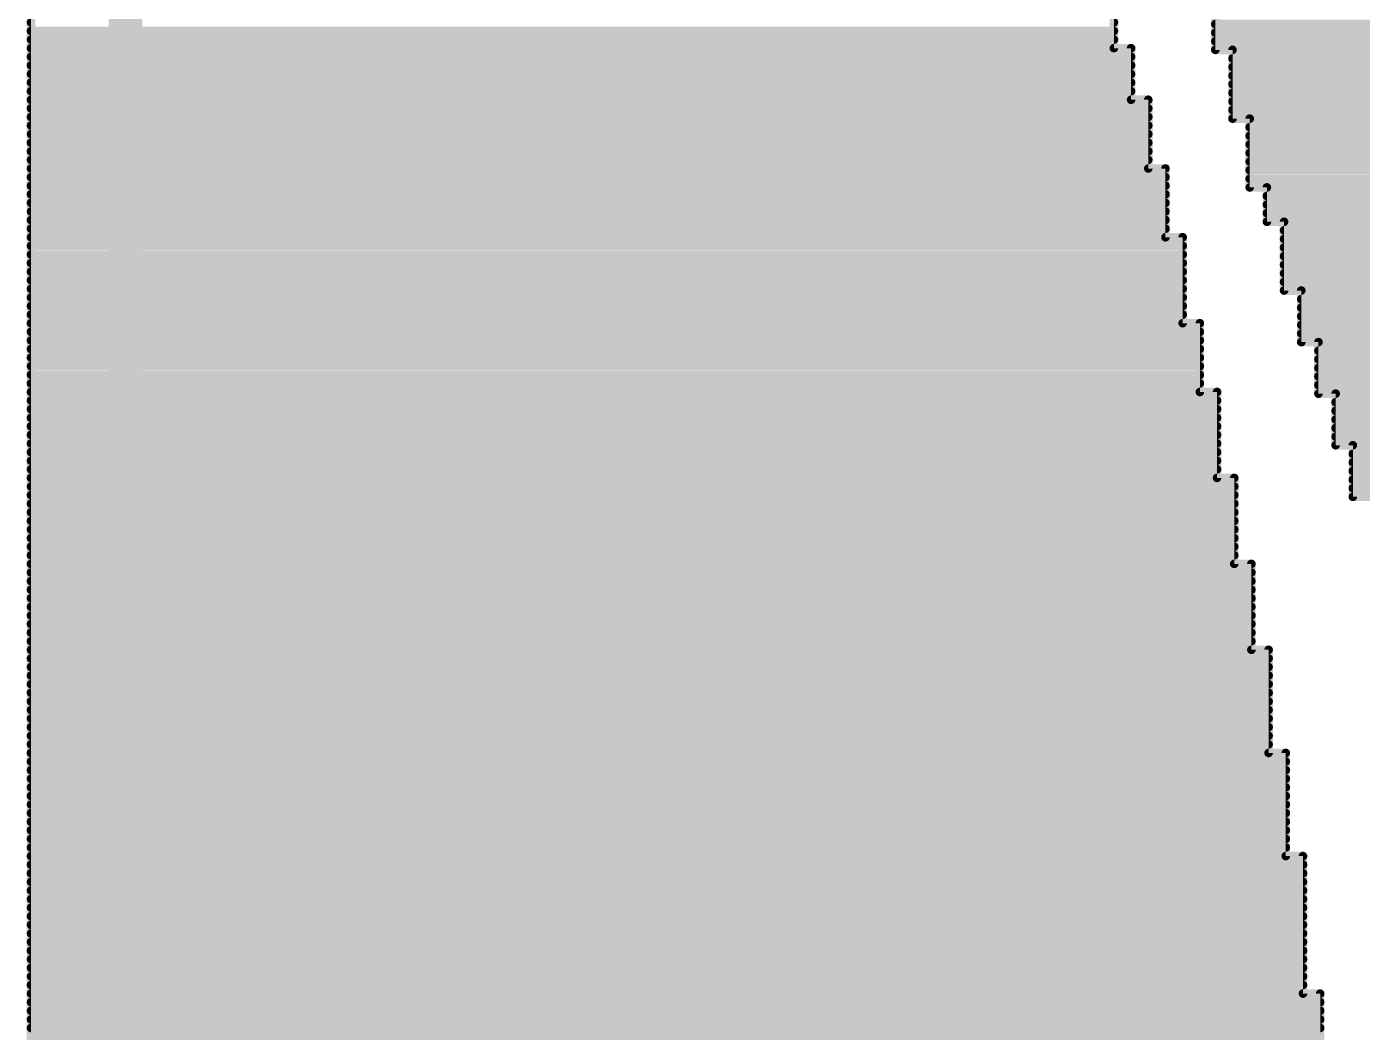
# Model space of a CAD drawing. Extents: x -0.2 to 50.2, y -0.2 to 50.2.
# Drawn here: x 31.4 to 41.49, y 7.38 to 14.97 of the extents above; entities that cross this region are included whole.
import ezdxf

# ---------------------------------------------------------------- set-up
doc = ezdxf.new("R2010")
doc.units = 0
doc.layers.add('1', color=22, linetype='CONTINUOUS')

msp = doc.modelspace()

# ---------------------------------------------------------------- linework, layer by layer
at = {"layer": '1'}
for points, const_width in [([(32.15, 25.15), (32.15, 1.8253)], 0.254), ([(31.4351, 22.474), (31.4351, 1.4351)], 0.0649), ([(39.6169, 14.8117), (39.6169, 15.2013)], 0.0649), ([(40.3831, 15.1883), (40.3831, 14.7987)], 0.0649), ([(31.4351, 14.9414), (39.6169, 14.9414)], 0.0649), ([(48.5649, 14.9937), (40.3831, 14.9937)], 0.0649), ([(48.5649, 14.9287), (40.3831, 14.9287)], 0.0649), ([(31.4351, 14.8765), (39.6169, 14.8765)], 0.0649), ([(31.4351, 14.8115), (39.7467, 14.8115)], 0.0649), ([(39.7467, 14.8117), (39.6169, 14.8117)], 0.0649), ([(39.7467, 14.4221), (39.7467, 14.8117)], 0.0649), ([(48.5649, 14.8638), (40.3831, 14.8638)], 0.0649), ([(31.4351, 14.7466), (39.7467, 14.7466)], 0.0649), ([(48.5649, 14.7988), (40.3831, 14.7988)], 0.0649), ([(40.3831, 14.7987), (40.513, 14.7987)], 0.0649), ([(40.513, 14.7987), (40.513, 14.2792)], 0.0649), ([(48.5649, 14.7339), (40.513, 14.7339)], 0.0649), ([(31.4351, 14.6817), (39.7467, 14.6817)], 0.0649), ([(31.4351, 14.6167), (39.7467, 14.6167)], 0.0649), ([(48.5649, 14.669), (40.513, 14.669)], 0.0649), ([(48.5649, 14.604), (40.513, 14.604)], 0.0649), ([(31.4351, 14.5518), (39.7467, 14.5518)], 0.0649), ([(48.5649, 14.5391), (40.513, 14.5391)], 0.0649), ([(31.4351, 14.4869), (39.7467, 14.4869)], 0.0649), ([(31.4351, 14.4219), (39.8766, 14.4219)], 0.0649), ([(39.8766, 14.4221), (39.7467, 14.4221)], 0.0649), ([(39.8766, 13.9026), (39.8766, 14.4221)], 0.0649), ([(48.5649, 14.4742), (40.513, 14.4742)], 0.0649), ([(48.5649, 14.4092), (40.513, 14.4092)], 0.0649), ([(31.4351, 14.357), (39.8766, 14.357)], 0.0649), ([(48.5649, 14.3443), (40.513, 14.3443)], 0.0649), ([(31.4351, 14.2921), (39.8766, 14.2921)], 0.0649), ([(31.4351, 14.2271), (39.8766, 14.2271)], 0.0649), ([(48.5649, 14.2794), (40.513, 14.2794)], 0.0649), ([(40.513, 14.2792), (40.6429, 14.2792)], 0.0649), ([(40.6429, 14.2792), (40.6429, 13.7597)], 0.0649), ([(48.5649, 14.2144), (40.6429, 14.2144)], 0.0649), ([(31.4351, 14.1622), (39.8766, 14.1622)], 0.0649), ([(31.4351, 14.0973), (39.8766, 14.0973)], 0.0649), ([(48.5649, 14.1495), (40.6429, 14.1495)], 0.0649), ([(31.4351, 14.0323), (39.8766, 14.0323)], 0.0649), ([(48.5649, 14.0846), (40.6429, 14.0846)], 0.0649), ([(48.5649, 14.0196), (40.6429, 14.0196)], 0.0649), ([(31.4351, 13.9674), (39.8766, 13.9674)], 0.0649), ([(31.4351, 13.9025), (40.0065, 13.9025)], 0.0649), ([(40.0065, 13.9026), (39.8766, 13.9026)], 0.0649), ([(40.0065, 13.3831), (40.0065, 13.9026)], 0.0649), ([(48.5649, 13.9547), (40.6429, 13.9547)], 0.0649), ([(31.4351, 13.8375), (40.0065, 13.8375)], 0.0649), ([(48.5649, 13.8898), (40.6429, 13.8898)], 0.0649), ([(48.5649, 13.8248), (40.6429, 13.8248)], 0.0649), ([(31.4351, 13.7726), (40.0065, 13.7726)], 0.0649), ([(31.4351, 13.7077), (40.0065, 13.7077)], 0.0649), ([(48.5649, 13.7599), (40.6429, 13.7599)], 0.0649), ([(40.6429, 13.7597), (40.7727, 13.7597)], 0.0649), ([(40.7727, 13.7597), (40.7727, 13.5)], 0.0649), ([(48.5649, 13.695), (40.7727, 13.695)], 0.0649), ([(31.4351, 13.6427), (40.0065, 13.6427)], 0.0649), ([(48.5649, 13.63), (40.7727, 13.63)], 0.0649), ([(31.4351, 13.5778), (40.0065, 13.5778)], 0.0649), ([(31.4351, 13.5129), (40.0065, 13.5129)], 0.0649), ([(48.5649, 13.5651), (40.7727, 13.5651)], 0.0649), ([(48.5649, 13.5002), (40.7727, 13.5002)], 0.0649), ([(40.7727, 13.5), (40.9026, 13.5)], 0.0649), ([(40.9026, 13.5), (40.9026, 12.9805)], 0.0649), ([(31.4351, 13.4479), (40.0065, 13.4479)], 0.0649), ([(48.5649, 13.4352), (40.9026, 13.4352)], 0.0649), ([(31.4351, 13.383), (40.1364, 13.383)], 0.0649), ([(31.4351, 13.3181), (40.1364, 13.3181)], 0.0649), ([(40.1364, 13.3831), (40.0065, 13.3831)], 0.0649), ([(40.1364, 12.7338), (40.1364, 13.3831)], 0.0649), ([(48.5649, 13.3703), (40.9026, 13.3703)], 0.0649), ([(48.5649, 13.3054), (40.9026, 13.3054)], 0.0649), ([(31.4351, 13.2531), (40.1364, 13.2531)], 0.0649), ([(31.4351, 13.1882), (40.1364, 13.1882)], 0.0649), ([(48.5649, 13.2404), (40.9026, 13.2404)], 0.0649), ([(31.4351, 13.1233), (40.1364, 13.1233)], 0.0649), ([(48.5649, 13.1755), (40.9026, 13.1755)], 0.0649), ([(48.5649, 13.1106), (40.9026, 13.1106)], 0.0649), ([(31.4351, 13.0583), (40.1364, 13.0583)], 0.0649), ([(31.4351, 12.9934), (40.1364, 12.9934)], 0.0649), ([(48.5649, 13.0456), (40.9026, 13.0456)], 0.0649), ([(31.4351, 12.9284), (40.1364, 12.9284)], 0.0649), ([(48.5649, 12.9807), (40.9026, 12.9807)], 0.0649), ([(40.9026, 12.9805), (41.0325, 12.9805)], 0.0649), ([(41.0325, 12.9805), (41.0325, 12.5909)], 0.0649), ([(48.5649, 12.9158), (41.0325, 12.9158)], 0.0649), ([(31.4351, 12.8635), (40.1364, 12.8635)], 0.0649), ([(31.4351, 12.7986), (40.1364, 12.7986)], 0.0649), ([(48.5649, 12.8508), (41.0325, 12.8508)], 0.0649), ([(48.5649, 12.7859), (41.0325, 12.7859)], 0.0649), ([(31.4351, 12.7336), (40.2662, 12.7336)], 0.0649), ([(40.2662, 12.7338), (40.1364, 12.7338)], 0.0649), ([(40.2662, 12.2143), (40.2662, 12.7338)], 0.0649), ([(48.5649, 12.7209), (41.0325, 12.7209)], 0.0649), ([(31.4351, 12.6687), (40.2662, 12.6687)], 0.0649), ([(31.4351, 12.6038), (40.2662, 12.6038)], 0.0649), ([(48.5649, 12.656), (41.0325, 12.656)], 0.0649), ([(48.5649, 12.5911), (41.0325, 12.5911)], 0.0649), ([(41.0325, 12.5909), (41.1623, 12.5909)], 0.0649), ([(41.1623, 12.5909), (41.1623, 12.2013)], 0.0649), ([(31.4351, 12.5388), (40.2662, 12.5388)], 0.0649), ([(48.5649, 12.5261), (41.1623, 12.5261)], 0.0649), ([(31.4351, 12.4739), (40.2662, 12.4739)], 0.0649), ([(31.4351, 12.409), (40.2662, 12.409)], 0.0649), ([(48.5649, 12.4612), (41.1623, 12.4612)], 0.0649), ([(48.5649, 12.3963), (41.1623, 12.3963)], 0.0649), ([(31.4351, 12.344), (40.2662, 12.344)], 0.0649), ([(31.4351, 12.2791), (40.2662, 12.2791)], 0.0649), ([(48.5649, 12.3313), (41.1623, 12.3313)], 0.0649), ([(31.4351, 12.2142), (40.3961, 12.2142)], 0.0649), ([(40.3961, 12.2143), (40.2662, 12.2143)], 0.0649), ([(40.3961, 11.5649), (40.3961, 12.2143)], 0.0649), ([(48.5649, 12.2664), (41.1623, 12.2664)], 0.0649), ([(48.5649, 12.2015), (41.1623, 12.2015)], 0.0649), ([(41.1623, 12.2013), (41.2922, 12.2013)], 0.0649), ([(41.2922, 12.2013), (41.2922, 11.8117)], 0.0649), ([(31.4351, 12.1492), (40.3961, 12.1492)], 0.0649), ([(31.4351, 12.0843), (40.3961, 12.0843)], 0.0649), ([(48.5649, 12.1365), (41.2922, 12.1365)], 0.0649), ([(31.4351, 12.0194), (40.3961, 12.0194)], 0.0649), ([(48.5649, 12.0716), (41.2922, 12.0716)], 0.0649), ([(48.5649, 12.0067), (41.2922, 12.0067)], 0.0649), ([(31.4351, 11.9544), (40.3961, 11.9544)], 0.0649), ([(31.4351, 11.8895), (40.3961, 11.8895)], 0.0649), ([(48.5649, 11.9417), (41.2922, 11.9417)], 0.0649), ([(48.5649, 11.8768), (41.2922, 11.8768)], 0.0649), ([(31.4351, 11.8246), (40.3961, 11.8246)], 0.0649), ([(48.5649, 11.8119), (41.2922, 11.8119)], 0.0649), ([(41.2922, 11.8117), (41.4221, 11.8117)], 0.0649), ([(41.4221, 11.8117), (41.4221, 11.4221)], 0.0649), ([(31.4351, 11.7596), (40.3961, 11.7596)], 0.0649), ([(31.4351, 11.6947), (40.3961, 11.6947)], 0.0649), ([(48.5649, 11.7469), (41.4221, 11.7469)], 0.0649), ([(48.5649, 11.682), (41.4221, 11.682)], 0.0649), ([(31.4351, 11.6298), (40.3961, 11.6298)], 0.0649), ([(48.5649, 11.6171), (41.4221, 11.6171)], 0.0649), ([(31.4351, 11.5648), (40.526, 11.5648)], 0.0649), ([(31.4351, 11.4999), (40.526, 11.4999)], 0.0649), ([(40.526, 11.5649), (40.3961, 11.5649)], 0.0649), ([(40.526, 10.9156), (40.526, 11.5649)], 0.0649), ([(48.5649, 11.5521), (41.4221, 11.5521)], 0.0649), ([(48.5649, 11.4872), (41.4221, 11.4872)], 0.0649), ([(31.4351, 11.435), (40.526, 11.435)], 0.0649), ([(48.5649, 11.4223), (41.4221, 11.4223)], 0.0649), ([(41.4221, 11.4221), (41.552, 11.4221)], 0.0649), ([(31.4351, 11.37), (40.526, 11.37)], 0.0649), ([(31.4351, 11.3051), (40.526, 11.3051)], 0.0649), ([(31.4351, 11.2402), (40.526, 11.2402)], 0.0649), ([(31.4351, 11.1752), (40.526, 11.1752)], 0.0649), ([(31.4351, 11.1103), (40.526, 11.1103)], 0.0649), ([(31.4351, 11.0454), (40.526, 11.0454)], 0.0649), ([(31.4351, 10.9804), (40.526, 10.9804)], 0.0649), ([(31.4351, 10.9155), (40.6558, 10.9155)], 0.0649), ([(40.6558, 10.9156), (40.526, 10.9156)], 0.0649), ([(40.6558, 10.2662), (40.6558, 10.9156)], 0.0649), ([(31.4351, 10.8506), (40.6558, 10.8506)], 0.0649), ([(31.4351, 10.7856), (40.6558, 10.7856)], 0.0649), ([(31.4351, 10.7207), (40.6558, 10.7207)], 0.0649), ([(31.4351, 10.6557), (40.6558, 10.6557)], 0.0649), ([(31.4351, 10.5908), (40.6558, 10.5908)], 0.0649), ([(31.4351, 10.5259), (40.6558, 10.5259)], 0.0649), ([(31.4351, 10.4609), (40.6558, 10.4609)], 0.0649), ([(31.4351, 10.396), (40.6558, 10.396)], 0.0649), ([(31.4351, 10.3311), (40.6558, 10.3311)], 0.0649), ([(31.4351, 10.2661), (40.7857, 10.2661)], 0.0649), ([(40.7857, 10.2662), (40.6558, 10.2662)], 0.0649), ([(40.7857, 9.487), (40.7857, 10.2662)], 0.0649), ([(31.4351, 10.2012), (40.7857, 10.2012)], 0.0649), ([(31.4351, 10.1363), (40.7857, 10.1363)], 0.0649), ([(31.4351, 10.0713), (40.7857, 10.0713)], 0.0649), ([(31.4351, 10.0064), (40.7857, 10.0064)], 0.0649), ([(31.4351, 9.9415), (40.7857, 9.9415)], 0.0649), ([(31.4351, 9.8765), (40.7857, 9.8765)], 0.0649), ([(31.4351, 9.8116), (40.7857, 9.8116)], 0.0649), ([(31.4351, 9.7467), (40.7857, 9.7467)], 0.0649), ([(31.4351, 9.6817), (40.7857, 9.6817)], 0.0649), ([(31.4351, 9.6168), (40.7857, 9.6168)], 0.0649), ([(31.4351, 9.5519), (40.7857, 9.5519)], 0.0649), ([(31.4351, 9.4869), (40.9156, 9.4869)], 0.0649), ([(40.9156, 9.487), (40.7857, 9.487)], 0.0649), ([(40.9156, 8.7078), (40.9156, 9.487)], 0.0649), ([(31.4351, 9.422), (40.9156, 9.422)], 0.0649), ([(31.4351, 9.3571), (40.9156, 9.3571)], 0.0649), ([(31.4351, 9.2921), (40.9156, 9.2921)], 0.0649), ([(31.4351, 9.2272), (40.9156, 9.2272)], 0.0649), ([(31.4351, 9.1623), (40.9156, 9.1623)], 0.0649), ([(31.4351, 9.0973), (40.9156, 9.0973)], 0.0649), ([(31.4351, 9.0324), (40.9156, 9.0324)], 0.0649), ([(31.4351, 8.9675), (40.9156, 8.9675)], 0.0649), ([(31.4351, 8.9025), (40.9156, 8.9025)], 0.0649), ([(31.4351, 8.8376), (40.9156, 8.8376)], 0.0649), ([(31.4351, 8.7727), (40.9156, 8.7727)], 0.0649), ([(31.4351, 8.7077), (41.0455, 8.7077)], 0.0649), ([(41.0455, 8.7078), (40.9156, 8.7078)], 0.0649), ([(41.0455, 7.6688), (41.0455, 8.7078)], 0.0649), ([(31.4351, 8.6428), (41.0455, 8.6428)], 0.0649), ([(31.4351, 8.5778), (41.0455, 8.5778)], 0.0649), ([(31.4351, 8.5129), (41.0455, 8.5129)], 0.0649), ([(31.4351, 8.448), (41.0455, 8.448)], 0.0649), ([(31.4351, 8.383), (41.0455, 8.383)], 0.0649), ([(31.4351, 8.3181), (41.0455, 8.3181)], 0.0649), ([(31.4351, 8.2532), (41.0455, 8.2532)], 0.0649), ([(31.4351, 8.1882), (41.0455, 8.1882)], 0.0649), ([(31.4351, 8.1233), (41.0455, 8.1233)], 0.0649), ([(31.4351, 8.0584), (41.0455, 8.0584)], 0.0649), ([(31.4351, 7.9934), (41.0455, 7.9934)], 0.0649), ([(31.4351, 7.9285), (41.0455, 7.9285)], 0.0649), ([(31.4351, 7.8636), (41.0455, 7.8636)], 0.0649), ([(31.4351, 7.7986), (41.0455, 7.7986)], 0.0649), ([(31.4351, 7.7337), (41.0455, 7.7337)], 0.0649), ([(31.4351, 7.6688), (41.1753, 7.6688)], 0.0649), ([(41.1753, 7.6688), (41.0455, 7.6688)], 0.0649), ([(41.1753, 6.5), (41.1753, 7.6688)], 0.0649), ([(31.4351, 7.6038), (41.1753, 7.6038)], 0.0649), ([(31.4351, 7.5389), (41.1753, 7.5389)], 0.0649), ([(31.4351, 7.474), (41.1753, 7.474)], 0.0649), ([(31.4351, 7.409), (41.1753, 7.409)], 0.0649), ([(31.4351, 7.3441), (41.1753, 7.3441)], 0.0649)]:
    msp.add_lwpolyline(points, dxfattribs=dict(at, const_width=const_width))
at = {"layer": '1', "const_width": 0.0325}
for points in [[(31.4351, 15.0226, 1), (31.4351, 14.9901)], [(39.6169, 14.9901, 1), (39.6169, 15.0226)], [(31.4351, 14.9576, 1), (31.4351, 14.9252)], [(39.6169, 14.9252, 1), (39.6169, 14.9576)], [(40.3831, 15.0099, 1), (40.3831, 14.9774)], [(40.3831, 14.9449, 1), (40.3831, 14.9125)], [(31.4351, 14.8927, 1), (31.4351, 14.8602)], [(31.4351, 14.8278, 1), (31.4351, 14.7953)], [(39.6169, 14.8279, 1), (39.6169, 14.7955)], [(39.6169, 14.8602, 1), (39.6169, 14.8927)], [(39.763, 14.8117, 1), (39.7305, 14.8117)], [(39.7467, 14.7955, 1), (39.7467, 14.8279)], [(39.7467, 14.7953, 1), (39.7467, 14.8278)], [(40.3831, 14.88, 1), (40.3831, 14.8475)], [(31.4351, 14.7628, 1), (31.4351, 14.7304)], [(39.6006, 14.8117, 1), (39.6331, 14.8117)], [(39.7467, 14.7304, 1), (39.7467, 14.7628)], [(40.3831, 14.8151, 1), (40.3831, 14.7826)], [(40.3831, 14.8149, 1), (40.3831, 14.7825)], [(40.3669, 14.7987, 1), (40.3994, 14.7987)], [(40.5292, 14.7987, 1), (40.4968, 14.7987)], [(40.513, 14.7501, 1), (40.513, 14.7177)], [(40.513, 14.7825, 1), (40.513, 14.8149)], [(31.4351, 14.6979, 1), (31.4351, 14.6654)], [(31.4351, 14.633, 1), (31.4351, 14.6005)], [(39.7467, 14.6654, 1), (39.7467, 14.6979)], [(39.7467, 14.6005, 1), (39.7467, 14.633)], [(40.513, 14.6852, 1), (40.513, 14.6527)], [(40.513, 14.6203, 1), (40.513, 14.5878)], [(31.4351, 14.568, 1), (31.4351, 14.5356)], [(39.7467, 14.5356, 1), (39.7467, 14.568)], [(40.513, 14.5553, 1), (40.513, 14.5229)], [(31.4351, 14.5031, 1), (31.4351, 14.4706)], [(31.4351, 14.4382, 1), (31.4351, 14.4057)], [(39.7467, 14.4383, 1), (39.7467, 14.4058)], [(39.7305, 14.4221, 1), (39.763, 14.4221)], [(39.7467, 14.4706, 1), (39.7467, 14.5031)], [(39.8929, 14.4221, 1), (39.8604, 14.4221)], [(39.8766, 14.4058, 1), (39.8766, 14.4383)], [(39.8766, 14.4057, 1), (39.8766, 14.4382)], [(40.513, 14.4904, 1), (40.513, 14.4579)], [(40.513, 14.4255, 1), (40.513, 14.393)], [(31.4351, 14.3732, 1), (31.4351, 14.3408)], [(39.8766, 14.3408, 1), (39.8766, 14.3732)], [(40.513, 14.3605, 1), (40.513, 14.3281)], [(31.4351, 14.3083, 1), (31.4351, 14.2758)], [(31.4351, 14.2434, 1), (31.4351, 14.2109)], [(39.8766, 14.2758, 1), (39.8766, 14.3083)], [(39.8766, 14.2109, 1), (39.8766, 14.2434)], [(40.513, 14.2956, 1), (40.513, 14.2631)], [(40.513, 14.2955, 1), (40.513, 14.263)], [(40.4968, 14.2792, 1), (40.5292, 14.2792)], [(40.6591, 14.2792, 1), (40.6266, 14.2792)], [(40.6429, 14.2307, 1), (40.6429, 14.1982)], [(40.6429, 14.263, 1), (40.6429, 14.2955)], [(31.4351, 14.1135, 1), (31.4351, 14.081)], [(31.4351, 14.1784, 1), (31.4351, 14.146)], [(39.8766, 14.146, 1), (39.8766, 14.1784)], [(39.8766, 14.081, 1), (39.8766, 14.1135)], [(40.6429, 14.1657, 1), (40.6429, 14.1333)], [(31.4351, 14.0486, 1), (31.4351, 14.0161)], [(39.8766, 14.0161, 1), (39.8766, 14.0486)], [(40.6429, 14.1008, 1), (40.6429, 14.0683)], [(40.6429, 14.0359, 1), (40.6429, 14.0034)], [(31.4351, 13.9187, 1), (31.4351, 13.8862)], [(31.4351, 13.9836, 1), (31.4351, 13.9512)], [(39.8766, 13.9188, 1), (39.8766, 13.8864)], [(39.8766, 13.9512, 1), (39.8766, 13.9836)], [(40.0227, 13.9026, 1), (39.9903, 13.9026)], [(40.0065, 13.8864, 1), (40.0065, 13.9188)], [(40.0065, 13.8862, 1), (40.0065, 13.9187)], [(40.6429, 13.9709, 1), (40.6429, 13.9385)], [(31.4351, 13.8538, 1), (31.4351, 13.8213)], [(39.8604, 13.9026, 1), (39.8929, 13.9026)], [(40.0065, 13.8213, 1), (40.0065, 13.8538)], [(40.6429, 13.906, 1), (40.6429, 13.8735)], [(40.6429, 13.8411, 1), (40.6429, 13.8086)], [(31.4351, 13.7888, 1), (31.4351, 13.7564)], [(31.4351, 13.7239, 1), (31.4351, 13.6914)], [(40.0065, 13.7564, 1), (40.0065, 13.7888)], [(40.0065, 13.6914, 1), (40.0065, 13.7239)], [(40.6429, 13.776, 1), (40.6429, 13.7435)], [(40.6266, 13.7597, 1), (40.6591, 13.7597)], [(40.6429, 13.7761, 1), (40.6429, 13.7437)], [(40.7727, 13.7112, 1), (40.7727, 13.6787)], [(40.789, 13.7597, 1), (40.7565, 13.7597)], [(40.7727, 13.7435, 1), (40.7727, 13.776)], [(31.4351, 13.659, 1), (31.4351, 13.6265)], [(40.0065, 13.6265, 1), (40.0065, 13.659)], [(40.7727, 13.6463, 1), (40.7727, 13.6138)], [(31.4351, 13.5291, 1), (31.4351, 13.4966)], [(31.4351, 13.594, 1), (31.4351, 13.5616)], [(40.0065, 13.5616, 1), (40.0065, 13.594)], [(40.0065, 13.4966, 1), (40.0065, 13.5291)], [(40.7727, 13.5164, 1), (40.7727, 13.4839)], [(40.7727, 13.5813, 1), (40.7727, 13.5489)], [(40.7727, 13.5162, 1), (40.7727, 13.4838)], [(40.9188, 13.5, 1), (40.8864, 13.5)], [(40.9026, 13.4838, 1), (40.9026, 13.5162)], [(31.4351, 13.4642, 1), (31.4351, 13.4317)], [(40.0065, 13.4317, 1), (40.0065, 13.4642)], [(40.7565, 13.5, 1), (40.789, 13.5)], [(40.9026, 13.4515, 1), (40.9026, 13.419)], [(31.4351, 13.3992, 1), (31.4351, 13.3668)], [(31.4351, 13.3343, 1), (31.4351, 13.3018)], [(40.0065, 13.3993, 1), (40.0065, 13.3669)], [(39.9903, 13.3831, 1), (40.0227, 13.3831)], [(40.1526, 13.3831, 1), (40.1201, 13.3831)], [(40.1364, 13.3669, 1), (40.1364, 13.3993)], [(40.1364, 13.3668, 1), (40.1364, 13.3992)], [(40.1364, 13.3018, 1), (40.1364, 13.3343)], [(40.9026, 13.3216, 1), (40.9026, 13.2891)], [(40.9026, 13.3865, 1), (40.9026, 13.3541)], [(31.4351, 13.2694, 1), (31.4351, 13.2369)], [(31.4351, 13.2044, 1), (31.4351, 13.172)], [(40.1364, 13.2369, 1), (40.1364, 13.2694)], [(40.1364, 13.172, 1), (40.1364, 13.2044)], [(40.9026, 13.2567, 1), (40.9026, 13.2242)], [(31.4351, 13.1395, 1), (31.4351, 13.107)], [(40.1364, 13.107, 1), (40.1364, 13.1395)], [(40.9026, 13.1268, 1), (40.9026, 13.0943)], [(40.9026, 13.1917, 1), (40.9026, 13.1593)], [(31.4351, 13.0746, 1), (31.4351, 13.0421)], [(31.4351, 13.0096, 1), (31.4351, 12.9772)], [(40.1364, 13.0421, 1), (40.1364, 13.0746)], [(40.1364, 12.9772, 1), (40.1364, 13.0096)], [(40.9026, 13.0619, 1), (40.9026, 13.0294)], [(31.4351, 12.9447, 1), (31.4351, 12.9122)], [(40.1364, 12.9122, 1), (40.1364, 12.9447)], [(40.9026, 12.9968, 1), (40.9026, 12.9643)], [(40.9026, 12.9969, 1), (40.9026, 12.9645)], [(40.8864, 12.9805, 1), (40.9188, 12.9805)], [(41.0487, 12.9805, 1), (41.0162, 12.9805)], [(41.0325, 12.932, 1), (41.0325, 12.8995)], [(41.0325, 12.9643, 1), (41.0325, 12.9968)], [(31.4351, 12.8148, 1), (31.4351, 12.7823)], [(31.4351, 12.8797, 1), (31.4351, 12.8473)], [(40.1364, 12.8473, 1), (40.1364, 12.8797)], [(40.1364, 12.7823, 1), (40.1364, 12.8148)], [(41.0325, 12.8021, 1), (41.0325, 12.7696)], [(41.0325, 12.867, 1), (41.0325, 12.8346)], [(31.4351, 12.7499, 1), (31.4351, 12.7174)], [(40.1364, 12.75, 1), (40.1364, 12.7175)], [(40.1201, 12.7338, 1), (40.1526, 12.7338)], [(40.2825, 12.7338, 1), (40.25, 12.7338)], [(40.2662, 12.7175, 1), (40.2662, 12.75)], [(40.2662, 12.7174, 1), (40.2662, 12.7499)], [(41.0325, 12.7372, 1), (41.0325, 12.7047)], [(31.4351, 12.6849, 1), (31.4351, 12.6525)], [(31.4351, 12.62, 1), (31.4351, 12.5875)], [(40.2662, 12.6525, 1), (40.2662, 12.6849)], [(40.2662, 12.5875, 1), (40.2662, 12.62)], [(41.0325, 12.6073, 1), (41.0325, 12.5748)], [(41.0325, 12.6722, 1), (41.0325, 12.6398)], [(41.0325, 12.6071, 1), (41.0325, 12.5747)], [(41.1786, 12.5909, 1), (41.1461, 12.5909)], [(41.1623, 12.5747, 1), (41.1623, 12.6071)], [(31.4351, 12.5551, 1), (31.4351, 12.5226)], [(40.2662, 12.5226, 1), (40.2662, 12.5551)], [(41.0162, 12.5909, 1), (41.0487, 12.5909)], [(41.1623, 12.5424, 1), (41.1623, 12.5099)], [(31.4351, 12.4252, 1), (31.4351, 12.3927)], [(31.4351, 12.4901, 1), (31.4351, 12.4577)], [(40.2662, 12.4577, 1), (40.2662, 12.4901)], [(40.2662, 12.3927, 1), (40.2662, 12.4252)], [(41.1623, 12.4125, 1), (41.1623, 12.38)], [(41.1623, 12.4774, 1), (41.1623, 12.445)], [(31.4351, 12.3603, 1), (31.4351, 12.3278)], [(31.4351, 12.2953, 1), (31.4351, 12.2629)], [(40.2662, 12.3278, 1), (40.2662, 12.3603)], [(40.2662, 12.2629, 1), (40.2662, 12.2953)], [(41.1623, 12.3476, 1), (41.1623, 12.3151)], [(31.4351, 12.2304, 1), (31.4351, 12.1979)], [(40.2662, 12.2305, 1), (40.2662, 12.1981)], [(40.25, 12.2143, 1), (40.2825, 12.2143)], [(40.4123, 12.2143, 1), (40.3799, 12.2143)], [(40.3961, 12.1981, 1), (40.3961, 12.2305)], [(40.3961, 12.1979, 1), (40.3961, 12.2304)], [(41.1623, 12.2177, 1), (41.1623, 12.1852)], [(41.1623, 12.2826, 1), (41.1623, 12.2502)], [(41.1623, 12.2175, 1), (41.1623, 12.1851)], [(41.1461, 12.2013, 1), (41.1786, 12.2013)], [(41.3084, 12.2013, 1), (41.276, 12.2013)], [(41.2922, 12.1851, 1), (41.2922, 12.2175)], [(31.4351, 12.1655, 1), (31.4351, 12.133)], [(31.4351, 12.1005, 1), (31.4351, 12.0681)], [(40.3961, 12.133, 1), (40.3961, 12.1655)], [(40.3961, 12.0681, 1), (40.3961, 12.1005)], [(41.2922, 12.1528, 1), (41.2922, 12.1203)], [(31.4351, 12.0356, 1), (31.4351, 12.0031)], [(40.3961, 12.0031, 1), (40.3961, 12.0356)], [(41.2922, 12.0229, 1), (41.2922, 11.9904)], [(41.2922, 12.0878, 1), (41.2922, 12.0554)], [(31.4351, 11.9707, 1), (31.4351, 11.9382)], [(31.4351, 11.9057, 1), (31.4351, 11.8733)], [(40.3961, 11.9382, 1), (40.3961, 11.9707)], [(40.3961, 11.8733, 1), (40.3961, 11.9057)], [(41.2922, 11.958, 1), (41.2922, 11.9255)], [(41.2922, 11.893, 1), (41.2922, 11.8606)], [(31.4351, 11.8408, 1), (31.4351, 11.8083)], [(40.3961, 11.8083, 1), (40.3961, 11.8408)], [(41.2922, 11.8281, 1), (41.2922, 11.7956)], [(41.2922, 11.8279, 1), (41.2922, 11.7955)], [(41.276, 11.8117, 1), (41.3084, 11.8117)], [(41.4383, 11.8117, 1), (41.4058, 11.8117)], [(41.4221, 11.7955, 1), (41.4221, 11.8279)], [(31.4351, 11.7759, 1), (31.4351, 11.7434)], [(31.4351, 11.7109, 1), (31.4351, 11.6785)], [(40.3961, 11.7434, 1), (40.3961, 11.7759)], [(40.3961, 11.6785, 1), (40.3961, 11.7109)], [(41.4221, 11.7632, 1), (41.4221, 11.7307)], [(41.4221, 11.6982, 1), (41.4221, 11.6658)], [(31.4351, 11.646, 1), (31.4351, 11.6135)], [(40.3961, 11.6135, 1), (40.3961, 11.646)], [(41.4221, 11.6333, 1), (41.4221, 11.6008)], [(31.4351, 11.5811, 1), (31.4351, 11.5486)], [(31.4351, 11.5161, 1), (31.4351, 11.4837)], [(40.3961, 11.5812, 1), (40.3961, 11.5487)], [(40.3799, 11.5649, 1), (40.4123, 11.5649)], [(40.5422, 11.5649, 1), (40.5097, 11.5649)], [(40.526, 11.5487, 1), (40.526, 11.5812)], [(40.526, 11.5486, 1), (40.526, 11.5811)], [(40.526, 11.4837, 1), (40.526, 11.5161)], [(41.4221, 11.5684, 1), (41.4221, 11.5359)], [(41.4221, 11.5034, 1), (41.4221, 11.471)], [(31.4351, 11.4512, 1), (31.4351, 11.4187)], [(40.526, 11.4187, 1), (40.526, 11.4512)], [(41.4058, 11.4221, 1), (41.4383, 11.4221)], [(41.4221, 11.4385, 1), (41.4221, 11.406)], [(41.4221, 11.4383, 1), (41.4221, 11.4058)], [(31.4351, 11.3863, 1), (31.4351, 11.3538)], [(31.4351, 11.3213, 1), (31.4351, 11.2889)], [(40.526, 11.3538, 1), (40.526, 11.3863)], [(40.526, 11.2889, 1), (40.526, 11.3213)], [(31.4351, 11.2564, 1), (31.4351, 11.2239)], [(31.4351, 11.1915, 1), (31.4351, 11.159)], [(40.526, 11.2239, 1), (40.526, 11.2564)], [(40.526, 11.159, 1), (40.526, 11.1915)], [(31.4351, 11.1265, 1), (31.4351, 11.0941)], [(40.526, 11.0941, 1), (40.526, 11.1265)], [(31.4351, 11.0616, 1), (31.4351, 11.0291)], [(31.4351, 10.9967, 1), (31.4351, 10.9642)], [(40.526, 11.0291, 1), (40.526, 11.0616)], [(40.526, 10.9642, 1), (40.526, 10.9967)], [(31.4351, 10.9317, 1), (31.4351, 10.8993)], [(40.526, 10.9318, 1), (40.526, 10.8993)], [(40.5097, 10.9156, 1), (40.5422, 10.9156)], [(40.6721, 10.9156, 1), (40.6396, 10.9156)], [(40.6558, 10.8993, 1), (40.6558, 10.9318)], [(40.6558, 10.8993, 1), (40.6558, 10.9317)], [(31.4351, 10.8668, 1), (31.4351, 10.8343)], [(31.4351, 10.8018, 1), (31.4351, 10.7694)], [(40.6558, 10.8343, 1), (40.6558, 10.8668)], [(40.6558, 10.7694, 1), (40.6558, 10.8018)], [(31.4351, 10.7369, 1), (31.4351, 10.7044)], [(40.6558, 10.7044, 1), (40.6558, 10.7369)], [(31.4351, 10.672, 1), (31.4351, 10.6395)], [(31.4351, 10.607, 1), (31.4351, 10.5746)], [(40.6558, 10.6395, 1), (40.6558, 10.672)], [(40.6558, 10.5746, 1), (40.6558, 10.607)], [(31.4351, 10.5421, 1), (31.4351, 10.5096)], [(40.6558, 10.5096, 1), (40.6558, 10.5421)], [(31.4351, 10.4772, 1), (31.4351, 10.4447)], [(31.4351, 10.4122, 1), (31.4351, 10.3798)], [(40.6558, 10.4447, 1), (40.6558, 10.4772)], [(40.6558, 10.3798, 1), (40.6558, 10.4122)], [(31.4351, 10.3473, 1), (31.4351, 10.3148)], [(31.4351, 10.2824, 1), (31.4351, 10.2499)], [(40.6558, 10.2825, 1), (40.6558, 10.25)], [(40.6558, 10.3148, 1), (40.6558, 10.3473)], [(40.8019, 10.2662, 1), (40.7695, 10.2662)], [(40.7857, 10.25, 1), (40.7857, 10.2825)], [(40.7857, 10.2499, 1), (40.7857, 10.2824)], [(31.4351, 10.2174, 1), (31.4351, 10.185)], [(40.6396, 10.2662, 1), (40.6721, 10.2662)], [(40.7857, 10.185, 1), (40.7857, 10.2174)], [(31.4351, 10.1525, 1), (31.4351, 10.12)], [(31.4351, 10.0876, 1), (31.4351, 10.0551)], [(40.7857, 10.12, 1), (40.7857, 10.1525)], [(40.7857, 10.0551, 1), (40.7857, 10.0876)], [(31.4351, 10.0226, 1), (31.4351, 9.9902)], [(40.7857, 9.9902, 1), (40.7857, 10.0226)], [(31.4351, 9.9577, 1), (31.4351, 9.9252)], [(31.4351, 9.8928, 1), (31.4351, 9.8603)], [(40.7857, 9.9252, 1), (40.7857, 9.9577)], [(40.7857, 9.8603, 1), (40.7857, 9.8928)], [(31.4351, 9.8278, 1), (31.4351, 9.7954)], [(40.7857, 9.7954, 1), (40.7857, 9.8278)], [(31.4351, 9.7629, 1), (31.4351, 9.7304)], [(31.4351, 9.698, 1), (31.4351, 9.6655)], [(40.7857, 9.7304, 1), (40.7857, 9.7629)], [(40.7857, 9.6655, 1), (40.7857, 9.698)], [(31.4351, 9.633, 1), (31.4351, 9.6006)], [(40.7857, 9.6006, 1), (40.7857, 9.633)], [(31.4351, 9.5681, 1), (31.4351, 9.5356)], [(31.4351, 9.5032, 1), (31.4351, 9.4707)], [(40.7857, 9.5032, 1), (40.7857, 9.4708)], [(40.7695, 9.487, 1), (40.8019, 9.487)], [(40.7857, 9.5356, 1), (40.7857, 9.5681)], [(40.9318, 9.487, 1), (40.8993, 9.487)], [(40.9156, 9.4708, 1), (40.9156, 9.5032)], [(40.9156, 9.4707, 1), (40.9156, 9.5032)], [(31.4351, 9.4382, 1), (31.4351, 9.4058)], [(31.4351, 9.3733, 1), (31.4351, 9.3408)], [(40.9156, 9.4058, 1), (40.9156, 9.4382)], [(40.9156, 9.3408, 1), (40.9156, 9.3733)], [(31.4351, 9.3084, 1), (31.4351, 9.2759)], [(40.9156, 9.2759, 1), (40.9156, 9.3084)], [(31.4351, 9.1785, 1), (31.4351, 9.146)], [(31.4351, 9.2434, 1), (31.4351, 9.211)], [(40.9156, 9.211, 1), (40.9156, 9.2434)], [(40.9156, 9.146, 1), (40.9156, 9.1785)], [(31.4351, 9.1136, 1), (31.4351, 9.0811)], [(40.9156, 9.0811, 1), (40.9156, 9.1136)], [(31.4351, 9.0486, 1), (31.4351, 9.0162)], [(31.4351, 8.9837, 1), (31.4351, 8.9512)], [(40.9156, 9.0162, 1), (40.9156, 9.0486)], [(40.9156, 8.9512, 1), (40.9156, 8.9837)], [(31.4351, 8.9188, 1), (31.4351, 8.8863)], [(40.9156, 8.8863, 1), (40.9156, 8.9188)], [(31.4351, 8.7889, 1), (31.4351, 8.7564)], [(31.4351, 8.8538, 1), (31.4351, 8.8214)], [(40.9156, 8.8214, 1), (40.9156, 8.8538)], [(40.9156, 8.7564, 1), (40.9156, 8.7889)], [(31.4351, 8.7239, 1), (31.4351, 8.6915)], [(40.8993, 8.7078, 1), (40.9318, 8.7078)], [(40.9156, 8.724, 1), (40.9156, 8.6916)], [(41.0617, 8.7078, 1), (41.0292, 8.7078)], [(41.0455, 8.6916, 1), (41.0455, 8.724)], [(41.0455, 8.6915, 1), (41.0455, 8.7239)], [(31.4351, 8.659, 1), (31.4351, 8.6265)], [(31.4351, 8.5941, 1), (31.4351, 8.5616)], [(41.0455, 8.6265, 1), (41.0455, 8.659)], [(41.0455, 8.5616, 1), (41.0455, 8.5941)], [(31.4351, 8.4642, 1), (31.4351, 8.4317)], [(31.4351, 8.5291, 1), (31.4351, 8.4967)], [(41.0455, 8.4967, 1), (41.0455, 8.5291)], [(41.0455, 8.4317, 1), (41.0455, 8.4642)], [(31.4351, 8.3993, 1), (31.4351, 8.3668)], [(41.0455, 8.3668, 1), (41.0455, 8.3993)], [(31.4351, 8.3343, 1), (31.4351, 8.3019)], [(31.4351, 8.2694, 1), (31.4351, 8.2369)], [(41.0455, 8.3019, 1), (41.0455, 8.3343)], [(41.0455, 8.2369, 1), (41.0455, 8.2694)], [(31.4351, 8.2045, 1), (31.4351, 8.172)], [(41.0455, 8.172, 1), (41.0455, 8.2045)], [(31.4351, 8.0746, 1), (31.4351, 8.0421)], [(31.4351, 8.1395, 1), (31.4351, 8.1071)], [(41.0455, 8.1071, 1), (41.0455, 8.1395)], [(41.0455, 8.0421, 1), (41.0455, 8.0746)], [(31.4351, 8.0097, 1), (31.4351, 7.9772)], [(41.0455, 7.9772, 1), (41.0455, 8.0097)], [(31.4351, 7.9447, 1), (31.4351, 7.9123)], [(31.4351, 7.8798, 1), (31.4351, 7.8473)], [(41.0455, 7.9123, 1), (41.0455, 7.9447)], [(41.0455, 7.8473, 1), (41.0455, 7.8798)], [(31.4351, 7.8149, 1), (31.4351, 7.7824)], [(41.0455, 7.7824, 1), (41.0455, 7.8149)], [(31.4351, 7.7499, 1), (31.4351, 7.7175)], [(31.4351, 7.685, 1), (31.4351, 7.6525)], [(41.0455, 7.6851, 1), (41.0455, 7.6526)], [(41.0292, 7.6688, 1), (41.0617, 7.6688)], [(41.0455, 7.7175, 1), (41.0455, 7.7499)], [(41.1916, 7.6688, 1), (41.1591, 7.6688)], [(41.1753, 7.6526, 1), (41.1753, 7.6851)], [(41.1753, 7.6525, 1), (41.1753, 7.685)], [(31.4351, 7.6201, 1), (31.4351, 7.5876)], [(31.4351, 7.5551, 1), (31.4351, 7.5227)], [(41.1753, 7.5876, 1), (41.1753, 7.6201)], [(41.1753, 7.5227, 1), (41.1753, 7.5551)], [(31.4351, 7.4902, 1), (31.4351, 7.4577)], [(41.1753, 7.4577, 1), (41.1753, 7.4902)], [(31.4351, 7.4253, 1), (31.4351, 7.3928)], [(41.1753, 7.3928, 1), (41.1753, 7.4253)]]:
    msp.add_lwpolyline(points, format="xyb", dxfattribs=at)

doc.saveas('drawing.dxf')
